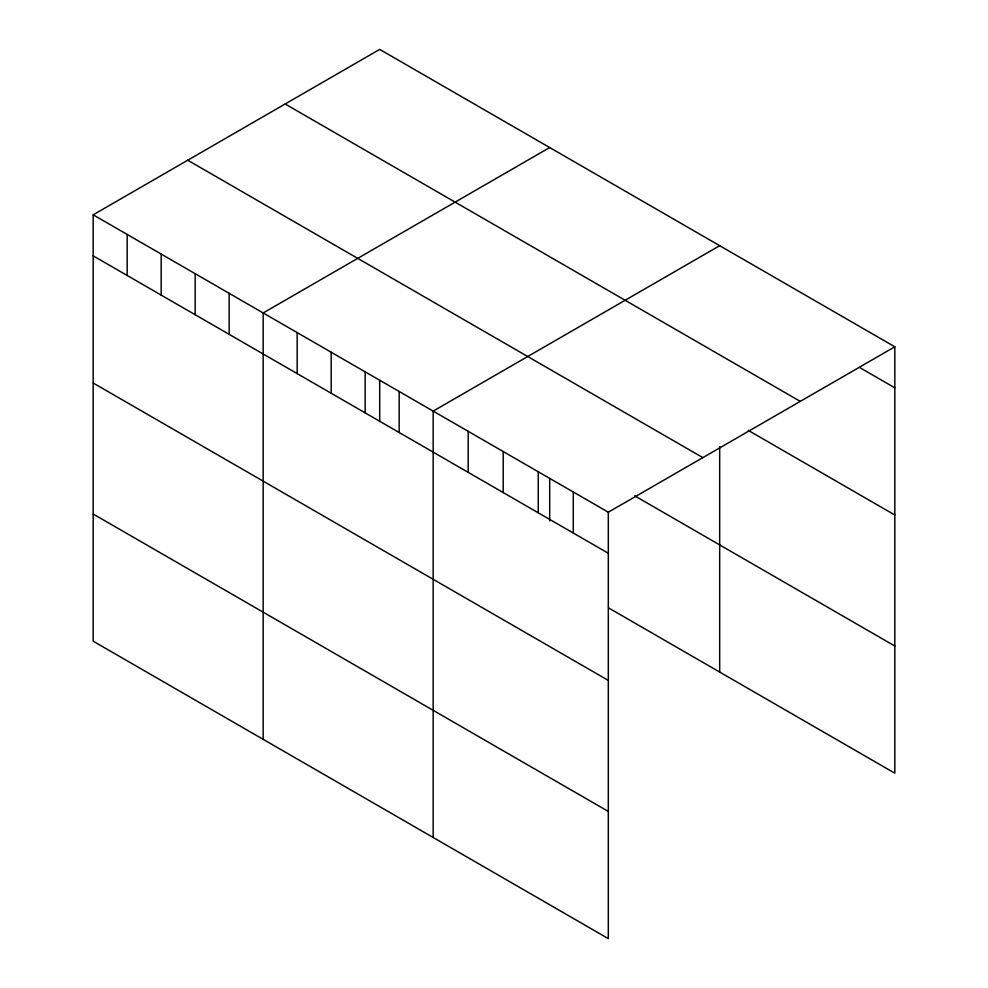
<?xml version="1.0" encoding="UTF-8"?>
<svg xmlns="http://www.w3.org/2000/svg" width="988" height="988" viewBox="0 0 988 988"><rect width="100%" height="100%" fill="white"/><g stroke="black" fill="none" stroke-linecap="round" stroke-linejoin="round"><path stroke-width="1.48" d="M93.181 214.816L608.299 512.216L608.299 938.6L93.181 641.2L93.181 214.816L379.701 49.4L894.819 346.8L894.819 773.184L608.534 607.892M549.686 147.545L263.166 312.961L263.166 739.345M719.684 245.691L433.164 411.107L433.164 837.478M608.299 512.216L894.819 346.8M859.795 367.598L894.819 387.827M285.149 103.987L800.268 401.387M748.225 430.348L894.819 514.995M187.732 160.229L702.851 457.629M634.679 495.828L894.819 646.016M93.181 255.843L608.299 553.243M93.181 383.011L608.299 680.411M93.181 514.032L608.299 811.432M719.684 446.625L719.684 672.062M573.275 491.999L573.275 533.014M549.686 478.55L549.686 520.935M538.25 471.77L538.25 512.797M503.213 451.553L503.213 492.567M468.189 431.324L468.189 472.35M399.164 391.483L399.164 432.497M379.701 380.405L379.701 421.283M365.165 371.846L365.165 412.873M331.165 352.222L331.165 393.236M297.166 332.586L297.166 373.612M229.167 293.337L229.167 334.352M195.179 273.701L195.179 314.727M161.18 254.077L161.18 295.091M127.18 234.452L127.18 275.467"/></g></svg>
